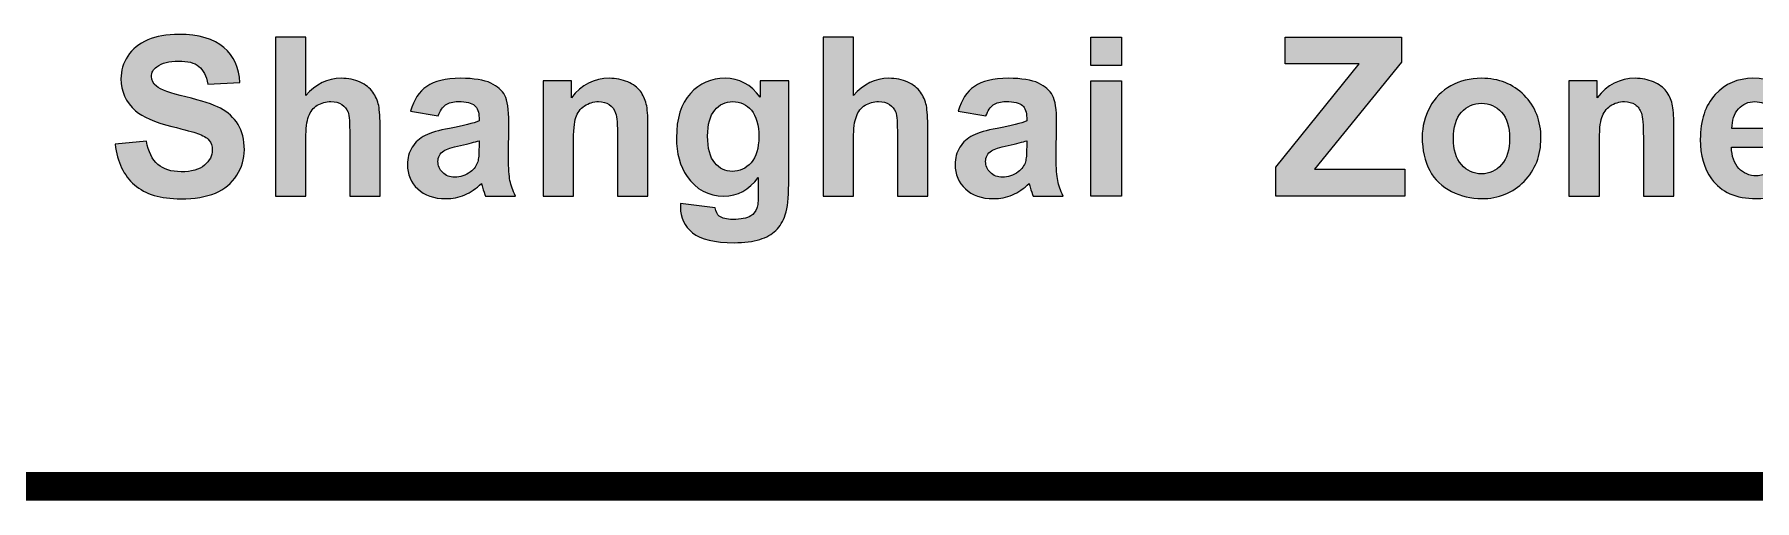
# Model space of a CAD drawing. Extents: x 148 to 221443, y -36682 to 6758.
# Drawn here: x 174735.9 to 175098.7, y -11770.8 to -11672.6 of the extents above; entities that cross this region are included whole.
import ezdxf

# ---------------------------------------------------------------- set-up
doc = ezdxf.new("R2010")
doc.units = 0
doc.header["$LTSCALE"] = 10
doc.header["$MEASUREMENT"] = 0
doc.layers.add('图层 1', color=7, linetype='Continuous')
doc.layers.add('图框层', color=7, linetype='Continuous', lineweight=15)

# ---------------------------------------------------------------- blocks, each defined once
blk = doc.blocks.new('block 6')
at = {"layer": '图层 1', "true_color": 0x0f208a}
h = blk.add_hatch(color=166, dxfattribs=at)
h.dxf.hatch_style = 2
edge = h.paths.add_edge_path()
edge.add_spline(control_points=[(83.022, -151.732), (83.022, -151.732), (83.369, -151.699), (83.369, -151.699), (83.389, -151.815), (83.432, -151.9), (83.496, -151.955), (83.559, -152.009), (83.645, -152.037), (83.754, -152.037), (83.868, -152.037), (83.955, -152.012), (84.013, -151.964), (84.071, -151.915), (84.1, -151.858), (84.1, -151.794), (84.1, -151.752), (84.088, -151.716), (84.063, -151.687), (84.039, -151.658), (83.996, -151.632), (83.935, -151.611), (83.893, -151.597), (83.798, -151.571), (83.65, -151.534), (83.459, -151.486), (83.325, -151.428), (83.248, -151.36), (83.14, -151.262), (83.086, -151.144), (83.086, -151.005), (83.086, -150.915), (83.111, -150.831), (83.162, -150.753), (83.213, -150.675), (83.287, -150.615), (83.383, -150.574), (83.478, -150.533), (83.594, -150.513), (83.729, -150.513), (83.951, -150.513), (84.117, -150.561), (84.229, -150.658), (84.341, -150.755), (84.4, -150.885), (84.405, -151.047), (84.405, -151.047), (84.049, -151.063), (84.049, -151.063), (84.034, -150.972), (84.001, -150.907), (83.951, -150.867), (83.901, -150.827), (83.826, -150.808), (83.726, -150.808), (83.622, -150.808), (83.541, -150.829), (83.483, -150.871), (83.445, -150.899), (83.426, -150.935), (83.426, -150.981), (83.426, -151.022), (83.444, -151.058), (83.479, -151.087), (83.524, -151.125), (83.633, -151.165), (83.806, -151.206), (83.98, -151.247), (84.108, -151.289), (84.191, -151.332), (84.274, -151.376), (84.339, -151.436), (84.386, -151.512), (84.432, -151.587), (84.456, -151.681), (84.456, -151.792), (84.456, -151.894), (84.428, -151.988), (84.372, -152.076), (84.315, -152.164), (84.236, -152.23), (84.134, -152.273), (84.031, -152.316), (83.903, -152.337), (83.75, -152.337), (83.527, -152.337), (83.356, -152.286), (83.236, -152.183), (83.117, -152.08), (83.046, -151.929), (83.022, -151.732)], knot_values=[0, 0, 0, 0, 1, 1, 1, 2, 2, 2, 3, 3, 3, 4, 4, 4, 5, 5, 5, 6, 6, 6, 7, 7, 7, 8, 8, 8, 9, 9, 9, 10, 10, 10, 11, 11, 11, 12, 12, 12, 13, 13, 13, 14, 14, 14, 15, 15, 15, 16, 16, 16, 17, 17, 17, 18, 18, 18, 19, 19, 19, 20, 20, 20, 21, 21, 21, 22, 22, 22, 23, 23, 23, 24, 24, 24, 25, 25, 25, 26, 26, 26, 27, 27, 27, 28, 28, 28, 29, 29, 29, 30, 30, 30, 30], degree=3, periodic=0)
h = blk.add_hatch(color=166, dxfattribs=at)
h.dxf.hatch_style = 2
edge = h.paths.add_edge_path()
edge.add_spline(control_points=[(85.139, -150.543), (85.139, -150.543), (85.139, -151.191), (85.139, -151.191), (85.248, -151.064), (85.378, -151), (85.53, -151), (85.608, -151), (85.678, -151.014), (85.74, -151.043), (85.803, -151.072), (85.85, -151.109), (85.882, -151.154), (85.913, -151.199), (85.935, -151.249), (85.947, -151.303), (85.958, -151.358), (85.964, -151.442), (85.964, -151.557), (85.964, -151.557), (85.964, -152.306), (85.964, -152.306), (85.964, -152.306), (85.626, -152.306), (85.626, -152.306), (85.626, -152.306), (85.626, -151.631), (85.626, -151.631), (85.626, -151.497), (85.62, -151.412), (85.607, -151.376), (85.594, -151.34), (85.571, -151.311), (85.539, -151.29), (85.506, -151.269), (85.466, -151.258), (85.417, -151.258), (85.361, -151.258), (85.31, -151.272), (85.266, -151.299), (85.222, -151.327), (85.19, -151.368), (85.169, -151.423), (85.149, -151.477), (85.139, -151.559), (85.139, -151.666), (85.139, -151.666), (85.139, -152.306), (85.139, -152.306), (85.139, -152.306), (84.801, -152.306), (84.801, -152.306), (84.801, -152.306), (84.801, -150.543), (84.801, -150.543), (84.801, -150.543), (85.139, -150.543), (85.139, -150.543)], knot_values=[0, 0, 0, 0, 1, 1, 1, 2, 2, 2, 3, 3, 3, 4, 4, 4, 5, 5, 5, 6, 6, 6, 7, 7, 7, 8, 8, 8, 9, 9, 9, 10, 10, 10, 11, 11, 11, 12, 12, 12, 13, 13, 13, 14, 14, 14, 15, 15, 15, 16, 16, 16, 17, 17, 17, 18, 18, 18, 19, 19, 19, 19], degree=3, periodic=0)
h = blk.add_hatch(color=166, dxfattribs=at)
h.dxf.hatch_style = 2
edge = h.paths.add_edge_path()
edge.add_spline(control_points=[(91.219, -150.543), (91.219, -150.543), (91.219, -151.191), (91.219, -151.191), (91.328, -151.064), (91.459, -151), (91.61, -151), (91.688, -151), (91.758, -151.014), (91.82, -151.043), (91.883, -151.072), (91.93, -151.109), (91.962, -151.154), (91.993, -151.199), (92.015, -151.249), (92.027, -151.303), (92.038, -151.358), (92.044, -151.442), (92.044, -151.557), (92.044, -151.557), (92.044, -152.306), (92.044, -152.306), (92.044, -152.306), (91.706, -152.306), (91.706, -152.306), (91.706, -152.306), (91.706, -151.631), (91.706, -151.631), (91.706, -151.497), (91.7, -151.412), (91.687, -151.376), (91.674, -151.34), (91.651, -151.311), (91.619, -151.29), (91.586, -151.269), (91.546, -151.258), (91.497, -151.258), (91.441, -151.258), (91.391, -151.272), (91.347, -151.299), (91.302, -151.327), (91.27, -151.368), (91.25, -151.423), (91.229, -151.477), (91.219, -151.559), (91.219, -151.666), (91.219, -151.666), (91.219, -152.306), (91.219, -152.306), (91.219, -152.306), (90.881, -152.306), (90.881, -152.306), (90.881, -152.306), (90.881, -150.543), (90.881, -150.543), (90.881, -150.543), (91.219, -150.543), (91.219, -150.543)], knot_values=[0, 0, 0, 0, 1, 1, 1, 2, 2, 2, 3, 3, 3, 4, 4, 4, 5, 5, 5, 6, 6, 6, 7, 7, 7, 8, 8, 8, 9, 9, 9, 10, 10, 10, 11, 11, 11, 12, 12, 12, 13, 13, 13, 14, 14, 14, 15, 15, 15, 16, 16, 16, 17, 17, 17, 18, 18, 18, 19, 19, 19, 19], degree=3, periodic=0)
h = blk.add_hatch(color=166, dxfattribs=at)
h.dxf.hatch_style = 2
h.paths.add_polyline_path([(93.855, -150.856), (93.855, -150.543), (94.193, -150.543), (94.193, -150.856)])
h.paths.add_polyline_path([(93.855, -152.306), (93.855, -151.029), (94.193, -151.029), (94.193, -152.306)])
h = blk.add_hatch(color=166, dxfattribs=at)
h.dxf.hatch_style = 2
h.paths.add_polyline_path([(95.906, -152.306), (95.906, -151.985), (96.832, -150.841), (96.01, -150.841), (96.01, -150.543), (97.301, -150.543), (97.301, -150.819), (96.335, -152.009), (97.338, -152.009), (97.338, -152.306)])
h = blk.add_hatch(color=166, dxfattribs=at)
h.dxf.hatch_style = 2
edge = h.paths.add_edge_path()
edge.add_spline(control_points=[(86.608, -151.418), (86.608, -151.418), (86.302, -151.363), (86.302, -151.363), (86.336, -151.24), (86.396, -151.148), (86.48, -151.089), (86.564, -151.03), (86.689, -151), (86.855, -151), (87.006, -151), (87.118, -151.018), (87.192, -151.053), (87.265, -151.089), (87.317, -151.134), (87.347, -151.189), (87.377, -151.244), (87.393, -151.345), (87.393, -151.492), (87.393, -151.492), (87.389, -151.886), (87.389, -151.886), (87.389, -151.998), (87.394, -152.081), (87.405, -152.135), (87.416, -152.188), (87.436, -152.245), (87.466, -152.306), (87.466, -152.306), (87.132, -152.306), (87.132, -152.306), (87.123, -152.284), (87.112, -152.25), (87.099, -152.206), (87.093, -152.186), (87.089, -152.173), (87.087, -152.166), (87.029, -152.223), (86.968, -152.265), (86.902, -152.293), (86.836, -152.321), (86.766, -152.335), (86.691, -152.335), (86.56, -152.335), (86.456, -152.299), (86.38, -152.228), (86.305, -152.156), (86.267, -152.066), (86.267, -151.957), (86.267, -151.885), (86.284, -151.821), (86.319, -151.764), (86.353, -151.708), (86.401, -151.664), (86.463, -151.634), (86.526, -151.604), (86.615, -151.578), (86.732, -151.555), (86.89, -151.526), (87, -151.498), (87.061, -151.473), (87.061, -151.473), (87.061, -151.439), (87.061, -151.439), (87.061, -151.374), (87.045, -151.328), (87.012, -151.3), (86.98, -151.272), (86.92, -151.258), (86.831, -151.258), (86.771, -151.258), (86.724, -151.27), (86.69, -151.294), (86.657, -151.318), (86.629, -151.359), (86.608, -151.418)], knot_values=[0, 0, 0, 0, 1, 1, 1, 2, 2, 2, 3, 3, 3, 4, 4, 4, 5, 5, 5, 6, 6, 6, 7, 7, 7, 8, 8, 8, 9, 9, 9, 10, 10, 10, 11, 11, 11, 12, 12, 12, 13, 13, 13, 14, 14, 14, 15, 15, 15, 16, 16, 16, 17, 17, 17, 18, 18, 18, 19, 19, 19, 20, 20, 20, 21, 21, 21, 22, 22, 22, 23, 23, 23, 24, 24, 24, 25, 25, 25, 25], degree=3, periodic=0)
edge = h.paths.add_edge_path()
edge.add_spline(control_points=[(87.061, -151.692), (87.017, -151.707), (86.949, -151.724), (86.855, -151.744), (86.761, -151.764), (86.7, -151.784), (86.671, -151.803), (86.627, -151.834), (86.605, -151.874), (86.605, -151.923), (86.605, -151.969), (86.622, -152.011), (86.658, -152.045), (86.693, -152.08), (86.738, -152.097), (86.792, -152.097), (86.853, -152.097), (86.911, -152.077), (86.967, -152.037), (87.008, -152.006), (87.034, -151.969), (87.047, -151.925), (87.056, -151.896), (87.061, -151.841), (87.061, -151.76), (87.061, -151.76), (87.061, -151.692), (87.061, -151.692)], knot_values=[0, 0, 0, 0, 1, 1, 1, 2, 2, 2, 3, 3, 3, 4, 4, 4, 5, 5, 5, 6, 6, 6, 7, 7, 7, 8, 8, 8, 9, 9, 9, 9], degree=3, periodic=0)
h = blk.add_hatch(color=166, dxfattribs=at)
h.dxf.hatch_style = 2
edge = h.paths.add_edge_path()
edge.add_spline(control_points=[(88.937, -152.306), (88.937, -152.306), (88.599, -152.306), (88.599, -152.306), (88.599, -152.306), (88.599, -151.654), (88.599, -151.654), (88.599, -151.516), (88.591, -151.427), (88.577, -151.386), (88.563, -151.346), (88.539, -151.315), (88.507, -151.292), (88.474, -151.27), (88.435, -151.258), (88.389, -151.258), (88.331, -151.258), (88.278, -151.274), (88.232, -151.307), (88.185, -151.339), (88.153, -151.381), (88.136, -151.434), (88.119, -151.487), (88.11, -151.585), (88.11, -151.728), (88.11, -151.728), (88.11, -152.306), (88.11, -152.306), (88.11, -152.306), (87.772, -152.306), (87.772, -152.306), (87.772, -152.306), (87.772, -151.029), (87.772, -151.029), (87.772, -151.029), (88.086, -151.029), (88.086, -151.029), (88.086, -151.029), (88.086, -151.216), (88.086, -151.216), (88.198, -151.072), (88.338, -151), (88.507, -151), (88.582, -151), (88.65, -151.013), (88.712, -151.04), (88.774, -151.067), (88.82, -151.101), (88.852, -151.143), (88.883, -151.185), (88.906, -151.232), (88.918, -151.285), (88.93, -151.338), (88.937, -151.413), (88.937, -151.512), (88.937, -151.512), (88.937, -152.306), (88.937, -152.306)], knot_values=[0, 0, 0, 0, 1, 1, 1, 2, 2, 2, 3, 3, 3, 4, 4, 4, 5, 5, 5, 6, 6, 6, 7, 7, 7, 8, 8, 8, 9, 9, 9, 10, 10, 10, 11, 11, 11, 12, 12, 12, 13, 13, 13, 14, 14, 14, 15, 15, 15, 16, 16, 16, 17, 17, 17, 18, 18, 18, 19, 19, 19, 19], degree=3, periodic=0)
h = blk.add_hatch(color=166, dxfattribs=at)
h.dxf.hatch_style = 2
edge = h.paths.add_edge_path()
edge.add_spline(control_points=[(89.297, -152.39), (89.297, -152.39), (89.683, -152.437), (89.683, -152.437), (89.69, -152.482), (89.705, -152.513), (89.728, -152.53), (89.76, -152.554), (89.811, -152.566), (89.879, -152.566), (89.968, -152.566), (90.034, -152.552), (90.078, -152.526), (90.108, -152.508), (90.13, -152.48), (90.145, -152.441), (90.156, -152.412), (90.161, -152.361), (90.161, -152.286), (90.161, -152.286), (90.161, -152.099), (90.161, -152.099), (90.06, -152.237), (89.932, -152.306), (89.778, -152.306), (89.607, -152.306), (89.471, -152.233), (89.371, -152.088), (89.292, -151.973), (89.253, -151.831), (89.253, -151.66), (89.253, -151.446), (89.304, -151.282), (89.407, -151.169), (89.51, -151.056), (89.638, -151), (89.792, -151), (89.95, -151), (90.08, -151.069), (90.182, -151.208), (90.182, -151.208), (90.182, -151.029), (90.182, -151.029), (90.182, -151.029), (90.499, -151.029), (90.499, -151.029), (90.499, -151.029), (90.499, -152.175), (90.499, -152.175), (90.499, -152.326), (90.486, -152.438), (90.461, -152.513), (90.437, -152.587), (90.402, -152.646), (90.357, -152.688), (90.312, -152.731), (90.252, -152.764), (90.177, -152.788), (90.102, -152.812), (90.007, -152.824), (89.893, -152.824), (89.676, -152.824), (89.523, -152.787), (89.432, -152.713), (89.341, -152.639), (89.296, -152.545), (89.296, -152.431), (89.296, -152.42), (89.297, -152.406), (89.297, -152.39)], knot_values=[0, 0, 0, 0, 1, 1, 1, 2, 2, 2, 3, 3, 3, 4, 4, 4, 5, 5, 5, 6, 6, 6, 7, 7, 7, 8, 8, 8, 9, 9, 9, 10, 10, 10, 11, 11, 11, 12, 12, 12, 13, 13, 13, 14, 14, 14, 15, 15, 15, 16, 16, 16, 17, 17, 17, 18, 18, 18, 19, 19, 19, 20, 20, 20, 21, 21, 21, 22, 22, 22, 23, 23, 23, 23], degree=3, periodic=0)
edge = h.paths.add_edge_path()
edge.add_spline(control_points=[(89.599, -151.641), (89.599, -151.776), (89.626, -151.876), (89.678, -151.938), (89.73, -152.002), (89.795, -152.033), (89.872, -152.033), (89.955, -152.033), (90.024, -152.001), (90.081, -151.936), (90.138, -151.872), (90.167, -151.776), (90.167, -151.649), (90.167, -151.517), (90.14, -151.419), (90.085, -151.355), (90.031, -151.291), (89.962, -151.258), (89.878, -151.258), (89.797, -151.258), (89.73, -151.29), (89.678, -151.353), (89.626, -151.416), (89.599, -151.512), (89.599, -151.641)], knot_values=[0, 0, 0, 0, 1, 1, 1, 2, 2, 2, 3, 3, 3, 4, 4, 4, 5, 5, 5, 6, 6, 6, 7, 7, 7, 8, 8, 8, 8], degree=3, periodic=0)
h = blk.add_hatch(color=166, dxfattribs=at)
h.dxf.hatch_style = 2
edge = h.paths.add_edge_path()
edge.add_spline(control_points=[(92.689, -151.418), (92.689, -151.418), (92.382, -151.363), (92.382, -151.363), (92.416, -151.24), (92.476, -151.148), (92.56, -151.089), (92.644, -151.03), (92.769, -151), (92.935, -151), (93.086, -151), (93.198, -151.018), (93.272, -151.053), (93.346, -151.089), (93.398, -151.134), (93.428, -151.189), (93.458, -151.244), (93.473, -151.345), (93.473, -151.492), (93.473, -151.492), (93.469, -151.886), (93.469, -151.886), (93.469, -151.998), (93.475, -152.081), (93.485, -152.135), (93.496, -152.188), (93.516, -152.245), (93.546, -152.306), (93.546, -152.306), (93.212, -152.306), (93.212, -152.306), (93.203, -152.284), (93.192, -152.25), (93.179, -152.206), (93.174, -152.186), (93.17, -152.173), (93.167, -152.166), (93.11, -152.223), (93.048, -152.265), (92.982, -152.293), (92.916, -152.321), (92.846, -152.335), (92.772, -152.335), (92.64, -152.335), (92.536, -152.299), (92.461, -152.228), (92.385, -152.156), (92.347, -152.066), (92.347, -151.957), (92.347, -151.885), (92.364, -151.821), (92.399, -151.764), (92.433, -151.708), (92.482, -151.664), (92.544, -151.634), (92.606, -151.604), (92.695, -151.578), (92.813, -151.555), (92.971, -151.526), (93.08, -151.498), (93.141, -151.473), (93.141, -151.473), (93.141, -151.439), (93.141, -151.439), (93.141, -151.374), (93.125, -151.328), (93.093, -151.3), (93.061, -151.272), (93, -151.258), (92.911, -151.258), (92.851, -151.258), (92.804, -151.27), (92.77, -151.294), (92.737, -151.318), (92.71, -151.359), (92.689, -151.418)], knot_values=[0, 0, 0, 0, 1, 1, 1, 2, 2, 2, 3, 3, 3, 4, 4, 4, 5, 5, 5, 6, 6, 6, 7, 7, 7, 8, 8, 8, 9, 9, 9, 10, 10, 10, 11, 11, 11, 12, 12, 12, 13, 13, 13, 14, 14, 14, 15, 15, 15, 16, 16, 16, 17, 17, 17, 18, 18, 18, 19, 19, 19, 20, 20, 20, 21, 21, 21, 22, 22, 22, 23, 23, 23, 24, 24, 24, 25, 25, 25, 25], degree=3, periodic=0)
edge = h.paths.add_edge_path()
edge.add_spline(control_points=[(93.141, -151.692), (93.098, -151.707), (93.029, -151.724), (92.935, -151.744), (92.841, -151.764), (92.78, -151.784), (92.751, -151.803), (92.707, -151.834), (92.685, -151.874), (92.685, -151.923), (92.685, -151.969), (92.703, -152.011), (92.738, -152.045), (92.773, -152.08), (92.818, -152.097), (92.873, -152.097), (92.934, -152.097), (92.992, -152.077), (93.047, -152.037), (93.088, -152.006), (93.115, -151.969), (93.128, -151.925), (93.136, -151.896), (93.141, -151.841), (93.141, -151.76), (93.141, -151.76), (93.141, -151.692), (93.141, -151.692)], knot_values=[0, 0, 0, 0, 1, 1, 1, 2, 2, 2, 3, 3, 3, 4, 4, 4, 5, 5, 5, 6, 6, 6, 7, 7, 7, 8, 8, 8, 9, 9, 9, 9], degree=3, periodic=0)
h = blk.add_hatch(color=166, dxfattribs=at)
h.dxf.hatch_style = 2
edge = h.paths.add_edge_path()
edge.add_spline(control_points=[(97.532, -151.649), (97.532, -151.537), (97.559, -151.428), (97.615, -151.323), (97.67, -151.218), (97.748, -151.138), (97.85, -151.083), (97.951, -151.027), (98.064, -151), (98.19, -151), (98.383, -151), (98.541, -151.063), (98.664, -151.188), (98.788, -151.313), (98.85, -151.472), (98.85, -151.664), (98.85, -151.857), (98.787, -152.017), (98.663, -152.144), (98.538, -152.271), (98.381, -152.335), (98.192, -152.335), (98.075, -152.335), (97.963, -152.308), (97.857, -152.255), (97.751, -152.203), (97.67, -152.125), (97.615, -152.023), (97.559, -151.92), (97.532, -151.796), (97.532, -151.649)], knot_values=[0, 0, 0, 0, 1, 1, 1, 2, 2, 2, 3, 3, 3, 4, 4, 4, 5, 5, 5, 6, 6, 6, 7, 7, 7, 8, 8, 8, 9, 9, 9, 10, 10, 10, 10], degree=3, periodic=0)
edge = h.paths.add_edge_path()
edge.add_spline(control_points=[(97.878, -151.668), (97.878, -151.794), (97.908, -151.891), (97.968, -151.958), (98.028, -152.026), (98.102, -152.06), (98.191, -152.06), (98.279, -152.06), (98.353, -152.026), (98.413, -151.958), (98.472, -151.891), (98.502, -151.793), (98.502, -151.665), (98.502, -151.54), (98.472, -151.444), (98.413, -151.376), (98.353, -151.309), (98.279, -151.276), (98.191, -151.276), (98.102, -151.276), (98.028, -151.309), (97.968, -151.376), (97.908, -151.444), (97.878, -151.541), (97.878, -151.668)], knot_values=[0, 0, 0, 0, 1, 1, 1, 2, 2, 2, 3, 3, 3, 4, 4, 4, 5, 5, 5, 6, 6, 6, 7, 7, 7, 8, 8, 8, 8], degree=3, periodic=0)
h = blk.add_hatch(color=166, dxfattribs=at)
h.dxf.hatch_style = 2
edge = h.paths.add_edge_path()
edge.add_spline(control_points=[(100.325, -152.306), (100.325, -152.306), (99.987, -152.306), (99.987, -152.306), (99.987, -152.306), (99.987, -151.654), (99.987, -151.654), (99.987, -151.516), (99.98, -151.427), (99.966, -151.386), (99.951, -151.346), (99.928, -151.315), (99.895, -151.292), (99.863, -151.27), (99.824, -151.258), (99.778, -151.258), (99.719, -151.258), (99.667, -151.274), (99.62, -151.307), (99.574, -151.339), (99.542, -151.381), (99.525, -151.434), (99.508, -151.487), (99.499, -151.585), (99.499, -151.728), (99.499, -151.728), (99.499, -152.306), (99.499, -152.306), (99.499, -152.306), (99.161, -152.306), (99.161, -152.306), (99.161, -152.306), (99.161, -151.029), (99.161, -151.029), (99.161, -151.029), (99.475, -151.029), (99.475, -151.029), (99.475, -151.029), (99.475, -151.216), (99.475, -151.216), (99.587, -151.072), (99.727, -151), (99.896, -151), (99.97, -151), (100.039, -151.013), (100.1, -151.04), (100.162, -151.067), (100.209, -151.101), (100.241, -151.143), (100.272, -151.185), (100.294, -151.232), (100.307, -151.285), (100.319, -151.338), (100.325, -151.413), (100.325, -151.512), (100.325, -151.512), (100.325, -152.306), (100.325, -152.306)], knot_values=[0, 0, 0, 0, 1, 1, 1, 2, 2, 2, 3, 3, 3, 4, 4, 4, 5, 5, 5, 6, 6, 6, 7, 7, 7, 8, 8, 8, 9, 9, 9, 10, 10, 10, 11, 11, 11, 12, 12, 12, 13, 13, 13, 14, 14, 14, 15, 15, 15, 16, 16, 16, 17, 17, 17, 18, 18, 18, 19, 19, 19, 19], degree=3, periodic=0)
h = blk.add_hatch(color=166, dxfattribs=at)
h.dxf.hatch_style = 2
edge = h.paths.add_edge_path()
edge.add_spline(control_points=[(101.457, -151.899), (101.457, -151.899), (101.794, -151.956), (101.794, -151.956), (101.75, -152.08), (101.682, -152.173), (101.589, -152.238), (101.495, -152.303), (101.378, -152.335), (101.238, -152.335), (101.016, -152.335), (100.852, -152.262), (100.745, -152.117), (100.661, -152.001), (100.619, -151.854), (100.619, -151.677), (100.619, -151.465), (100.674, -151.3), (100.785, -151.18), (100.895, -151.06), (101.035, -151), (101.204, -151), (101.394, -151), (101.544, -151.063), (101.654, -151.188), (101.764, -151.313), (101.817, -151.506), (101.812, -151.765), (101.812, -151.765), (100.965, -151.765), (100.965, -151.765), (100.967, -151.865), (100.995, -151.943), (101.047, -151.999), (101.099, -152.054), (101.164, -152.082), (101.242, -152.082), (101.295, -152.082), (101.339, -152.068), (101.375, -152.039), (101.411, -152.01), (101.438, -151.964), (101.457, -151.899)], knot_values=[0, 0, 0, 0, 1, 1, 1, 2, 2, 2, 3, 3, 3, 4, 4, 4, 5, 5, 5, 6, 6, 6, 7, 7, 7, 8, 8, 8, 9, 9, 9, 10, 10, 10, 11, 11, 11, 12, 12, 12, 13, 13, 13, 14, 14, 14, 14], degree=3, periodic=0)
edge = h.paths.add_edge_path()
edge.add_spline(control_points=[(101.476, -151.558), (101.474, -151.46), (101.448, -151.386), (101.4, -151.335), (101.352, -151.284), (101.294, -151.258), (101.225, -151.258), (101.151, -151.258), (101.09, -151.285), (101.042, -151.339), (100.994, -151.393), (100.97, -151.466), (100.971, -151.558), (100.971, -151.558), (101.476, -151.558), (101.476, -151.558)], knot_values=[0, 0, 0, 0, 1, 1, 1, 2, 2, 2, 3, 3, 3, 4, 4, 4, 5, 5, 5, 5], degree=3, periodic=0)
at = {"layer": '图层 1', "lineweight": 0}
for points in [[(93.855, -150.856), (93.855, -150.543), (94.193, -150.543), (94.193, -150.856), (93.855, -150.856)], [(95.906, -152.306), (95.906, -151.985), (96.832, -150.841), (96.01, -150.841), (96.01, -150.543), (97.301, -150.543), (97.301, -150.819), (96.335, -152.009), (97.338, -152.009), (97.338, -152.306), (95.906, -152.306)], [(93.855, -152.306), (93.855, -151.029), (94.193, -151.029), (94.193, -152.306), (93.855, -152.306)]]:
    blk.add_lwpolyline(points, dxfattribs=at)
for points, knots in [([(83.022, -151.732), (83.022, -151.732), (83.369, -151.699), (83.369, -151.699), (83.389, -151.815), (83.432, -151.9), (83.496, -151.955), (83.559, -152.009), (83.645, -152.037), (83.754, -152.037), (83.868, -152.037), (83.955, -152.012), (84.013, -151.964), (84.071, -151.915), (84.1, -151.858), (84.1, -151.794), (84.1, -151.752), (84.088, -151.716), (84.063, -151.687), (84.039, -151.658), (83.996, -151.632), (83.935, -151.611), (83.893, -151.597), (83.798, -151.571), (83.65, -151.534), (83.459, -151.486), (83.325, -151.428), (83.248, -151.36), (83.14, -151.262), (83.086, -151.144), (83.086, -151.005), (83.086, -150.915), (83.111, -150.831), (83.162, -150.753), (83.213, -150.675), (83.287, -150.615), (83.383, -150.574), (83.478, -150.533), (83.594, -150.513), (83.729, -150.513), (83.951, -150.513), (84.117, -150.561), (84.229, -150.658), (84.341, -150.755), (84.4, -150.885), (84.405, -151.047), (84.405, -151.047), (84.049, -151.063), (84.049, -151.063), (84.034, -150.972), (84.001, -150.907), (83.951, -150.867), (83.901, -150.827), (83.826, -150.808), (83.726, -150.808), (83.622, -150.808), (83.541, -150.829), (83.483, -150.871), (83.445, -150.899), (83.426, -150.935), (83.426, -150.981), (83.426, -151.022), (83.444, -151.058), (83.479, -151.087), (83.524, -151.125), (83.633, -151.165), (83.806, -151.206), (83.98, -151.247), (84.108, -151.289), (84.191, -151.332), (84.274, -151.376), (84.339, -151.436), (84.386, -151.512), (84.432, -151.587), (84.456, -151.681), (84.456, -151.792), (84.456, -151.894), (84.428, -151.988), (84.372, -152.076), (84.315, -152.164), (84.236, -152.23), (84.134, -152.273), (84.031, -152.316), (83.903, -152.337), (83.75, -152.337), (83.527, -152.337), (83.356, -152.286), (83.236, -152.183), (83.117, -152.08), (83.046, -151.929), (83.022, -151.732)], [0, 0, 0, 0, 1, 1, 1, 2, 2, 2, 3, 3, 3, 4, 4, 4, 5, 5, 5, 6, 6, 6, 7, 7, 7, 8, 8, 8, 9, 9, 9, 10, 10, 10, 11, 11, 11, 12, 12, 12, 13, 13, 13, 14, 14, 14, 15, 15, 15, 16, 16, 16, 17, 17, 17, 18, 18, 18, 19, 19, 19, 20, 20, 20, 21, 21, 21, 22, 22, 22, 23, 23, 23, 24, 24, 24, 25, 25, 25, 26, 26, 26, 27, 27, 27, 28, 28, 28, 29, 29, 29, 30, 30, 30, 30]), ([(85.139, -150.543), (85.139, -150.543), (85.139, -151.191), (85.139, -151.191), (85.248, -151.064), (85.378, -151), (85.53, -151), (85.608, -151), (85.678, -151.014), (85.74, -151.043), (85.803, -151.072), (85.85, -151.109), (85.882, -151.154), (85.913, -151.199), (85.935, -151.249), (85.947, -151.303), (85.958, -151.358), (85.964, -151.442), (85.964, -151.557), (85.964, -151.557), (85.964, -152.306), (85.964, -152.306), (85.964, -152.306), (85.626, -152.306), (85.626, -152.306), (85.626, -152.306), (85.626, -151.631), (85.626, -151.631), (85.626, -151.497), (85.62, -151.412), (85.607, -151.376), (85.594, -151.34), (85.571, -151.311), (85.539, -151.29), (85.506, -151.269), (85.466, -151.258), (85.417, -151.258), (85.361, -151.258), (85.31, -151.272), (85.266, -151.299), (85.222, -151.327), (85.19, -151.368), (85.169, -151.423), (85.149, -151.477), (85.139, -151.559), (85.139, -151.666), (85.139, -151.666), (85.139, -152.306), (85.139, -152.306), (85.139, -152.306), (84.801, -152.306), (84.801, -152.306), (84.801, -152.306), (84.801, -150.543), (84.801, -150.543), (84.801, -150.543), (85.139, -150.543), (85.139, -150.543)], [0, 0, 0, 0, 1, 1, 1, 2, 2, 2, 3, 3, 3, 4, 4, 4, 5, 5, 5, 6, 6, 6, 7, 7, 7, 8, 8, 8, 9, 9, 9, 10, 10, 10, 11, 11, 11, 12, 12, 12, 13, 13, 13, 14, 14, 14, 15, 15, 15, 16, 16, 16, 17, 17, 17, 18, 18, 18, 19, 19, 19, 19]), ([(91.219, -150.543), (91.219, -150.543), (91.219, -151.191), (91.219, -151.191), (91.328, -151.064), (91.459, -151), (91.61, -151), (91.688, -151), (91.758, -151.014), (91.82, -151.043), (91.883, -151.072), (91.93, -151.109), (91.962, -151.154), (91.993, -151.199), (92.015, -151.249), (92.027, -151.303), (92.038, -151.358), (92.044, -151.442), (92.044, -151.557), (92.044, -151.557), (92.044, -152.306), (92.044, -152.306), (92.044, -152.306), (91.706, -152.306), (91.706, -152.306), (91.706, -152.306), (91.706, -151.631), (91.706, -151.631), (91.706, -151.497), (91.7, -151.412), (91.687, -151.376), (91.674, -151.34), (91.651, -151.311), (91.619, -151.29), (91.586, -151.269), (91.546, -151.258), (91.497, -151.258), (91.441, -151.258), (91.391, -151.272), (91.347, -151.299), (91.302, -151.327), (91.27, -151.368), (91.25, -151.423), (91.229, -151.477), (91.219, -151.559), (91.219, -151.666), (91.219, -151.666), (91.219, -152.306), (91.219, -152.306), (91.219, -152.306), (90.881, -152.306), (90.881, -152.306), (90.881, -152.306), (90.881, -150.543), (90.881, -150.543), (90.881, -150.543), (91.219, -150.543), (91.219, -150.543)], [0, 0, 0, 0, 1, 1, 1, 2, 2, 2, 3, 3, 3, 4, 4, 4, 5, 5, 5, 6, 6, 6, 7, 7, 7, 8, 8, 8, 9, 9, 9, 10, 10, 10, 11, 11, 11, 12, 12, 12, 13, 13, 13, 14, 14, 14, 15, 15, 15, 16, 16, 16, 17, 17, 17, 18, 18, 18, 19, 19, 19, 19]), ([(86.608, -151.418), (86.608, -151.418), (86.302, -151.363), (86.302, -151.363), (86.336, -151.24), (86.396, -151.148), (86.48, -151.089), (86.564, -151.03), (86.689, -151), (86.855, -151), (87.006, -151), (87.118, -151.018), (87.192, -151.053), (87.265, -151.089), (87.317, -151.134), (87.347, -151.189), (87.377, -151.244), (87.393, -151.345), (87.393, -151.492), (87.393, -151.492), (87.389, -151.886), (87.389, -151.886), (87.389, -151.998), (87.394, -152.081), (87.405, -152.135), (87.416, -152.188), (87.436, -152.245), (87.466, -152.306), (87.466, -152.306), (87.132, -152.306), (87.132, -152.306), (87.123, -152.284), (87.112, -152.25), (87.099, -152.206), (87.093, -152.186), (87.089, -152.173), (87.087, -152.166), (87.029, -152.223), (86.968, -152.265), (86.902, -152.293), (86.836, -152.321), (86.766, -152.335), (86.691, -152.335), (86.56, -152.335), (86.456, -152.299), (86.38, -152.228), (86.305, -152.156), (86.267, -152.066), (86.267, -151.957), (86.267, -151.885), (86.284, -151.821), (86.319, -151.764), (86.353, -151.708), (86.401, -151.664), (86.463, -151.634), (86.526, -151.604), (86.615, -151.578), (86.732, -151.555), (86.89, -151.526), (87, -151.498), (87.061, -151.473), (87.061, -151.473), (87.061, -151.439), (87.061, -151.439), (87.061, -151.374), (87.045, -151.328), (87.012, -151.3), (86.98, -151.272), (86.92, -151.258), (86.831, -151.258), (86.771, -151.258), (86.724, -151.27), (86.69, -151.294), (86.657, -151.318), (86.629, -151.359), (86.608, -151.418)], [0, 0, 0, 0, 1, 1, 1, 2, 2, 2, 3, 3, 3, 4, 4, 4, 5, 5, 5, 6, 6, 6, 7, 7, 7, 8, 8, 8, 9, 9, 9, 10, 10, 10, 11, 11, 11, 12, 12, 12, 13, 13, 13, 14, 14, 14, 15, 15, 15, 16, 16, 16, 17, 17, 17, 18, 18, 18, 19, 19, 19, 20, 20, 20, 21, 21, 21, 22, 22, 22, 23, 23, 23, 24, 24, 24, 25, 25, 25, 25]), ([(88.937, -152.306), (88.937, -152.306), (88.599, -152.306), (88.599, -152.306), (88.599, -152.306), (88.599, -151.654), (88.599, -151.654), (88.599, -151.516), (88.591, -151.427), (88.577, -151.386), (88.563, -151.346), (88.539, -151.315), (88.507, -151.292), (88.474, -151.27), (88.435, -151.258), (88.389, -151.258), (88.331, -151.258), (88.278, -151.274), (88.232, -151.307), (88.185, -151.339), (88.153, -151.381), (88.136, -151.434), (88.119, -151.487), (88.11, -151.585), (88.11, -151.728), (88.11, -151.728), (88.11, -152.306), (88.11, -152.306), (88.11, -152.306), (87.772, -152.306), (87.772, -152.306), (87.772, -152.306), (87.772, -151.029), (87.772, -151.029), (87.772, -151.029), (88.086, -151.029), (88.086, -151.029), (88.086, -151.029), (88.086, -151.216), (88.086, -151.216), (88.198, -151.072), (88.338, -151), (88.507, -151), (88.582, -151), (88.65, -151.013), (88.712, -151.04), (88.774, -151.067), (88.82, -151.101), (88.852, -151.143), (88.883, -151.185), (88.906, -151.232), (88.918, -151.285), (88.93, -151.338), (88.937, -151.413), (88.937, -151.512), (88.937, -151.512), (88.937, -152.306), (88.937, -152.306)], [0, 0, 0, 0, 1, 1, 1, 2, 2, 2, 3, 3, 3, 4, 4, 4, 5, 5, 5, 6, 6, 6, 7, 7, 7, 8, 8, 8, 9, 9, 9, 10, 10, 10, 11, 11, 11, 12, 12, 12, 13, 13, 13, 14, 14, 14, 15, 15, 15, 16, 16, 16, 17, 17, 17, 18, 18, 18, 19, 19, 19, 19]), ([(89.297, -152.39), (89.297, -152.39), (89.683, -152.437), (89.683, -152.437), (89.69, -152.482), (89.705, -152.513), (89.728, -152.53), (89.76, -152.554), (89.811, -152.566), (89.879, -152.566), (89.968, -152.566), (90.034, -152.552), (90.078, -152.526), (90.108, -152.508), (90.13, -152.48), (90.145, -152.441), (90.156, -152.412), (90.161, -152.361), (90.161, -152.286), (90.161, -152.286), (90.161, -152.099), (90.161, -152.099), (90.06, -152.237), (89.932, -152.306), (89.778, -152.306), (89.607, -152.306), (89.471, -152.233), (89.371, -152.088), (89.292, -151.973), (89.253, -151.831), (89.253, -151.66), (89.253, -151.446), (89.304, -151.282), (89.407, -151.169), (89.51, -151.056), (89.638, -151), (89.792, -151), (89.95, -151), (90.08, -151.069), (90.182, -151.208), (90.182, -151.208), (90.182, -151.029), (90.182, -151.029), (90.182, -151.029), (90.499, -151.029), (90.499, -151.029), (90.499, -151.029), (90.499, -152.175), (90.499, -152.175), (90.499, -152.326), (90.486, -152.438), (90.461, -152.513), (90.437, -152.587), (90.402, -152.646), (90.357, -152.688), (90.312, -152.731), (90.252, -152.764), (90.177, -152.788), (90.102, -152.812), (90.007, -152.824), (89.893, -152.824), (89.676, -152.824), (89.523, -152.787), (89.432, -152.713), (89.341, -152.639), (89.296, -152.545), (89.296, -152.431), (89.296, -152.42), (89.297, -152.406), (89.297, -152.39)], [0, 0, 0, 0, 1, 1, 1, 2, 2, 2, 3, 3, 3, 4, 4, 4, 5, 5, 5, 6, 6, 6, 7, 7, 7, 8, 8, 8, 9, 9, 9, 10, 10, 10, 11, 11, 11, 12, 12, 12, 13, 13, 13, 14, 14, 14, 15, 15, 15, 16, 16, 16, 17, 17, 17, 18, 18, 18, 19, 19, 19, 20, 20, 20, 21, 21, 21, 22, 22, 22, 23, 23, 23, 23]), ([(92.689, -151.418), (92.689, -151.418), (92.382, -151.363), (92.382, -151.363), (92.416, -151.24), (92.476, -151.148), (92.56, -151.089), (92.644, -151.03), (92.769, -151), (92.935, -151), (93.086, -151), (93.198, -151.018), (93.272, -151.053), (93.346, -151.089), (93.398, -151.134), (93.428, -151.189), (93.458, -151.244), (93.473, -151.345), (93.473, -151.492), (93.473, -151.492), (93.469, -151.886), (93.469, -151.886), (93.469, -151.998), (93.475, -152.081), (93.485, -152.135), (93.496, -152.188), (93.516, -152.245), (93.546, -152.306), (93.546, -152.306), (93.212, -152.306), (93.212, -152.306), (93.203, -152.284), (93.192, -152.25), (93.179, -152.206), (93.174, -152.186), (93.17, -152.173), (93.167, -152.166), (93.11, -152.223), (93.048, -152.265), (92.982, -152.293), (92.916, -152.321), (92.846, -152.335), (92.772, -152.335), (92.64, -152.335), (92.536, -152.299), (92.461, -152.228), (92.385, -152.156), (92.347, -152.066), (92.347, -151.957), (92.347, -151.885), (92.364, -151.821), (92.399, -151.764), (92.433, -151.708), (92.482, -151.664), (92.544, -151.634), (92.606, -151.604), (92.695, -151.578), (92.813, -151.555), (92.971, -151.526), (93.08, -151.498), (93.141, -151.473), (93.141, -151.473), (93.141, -151.439), (93.141, -151.439), (93.141, -151.374), (93.125, -151.328), (93.093, -151.3), (93.061, -151.272), (93, -151.258), (92.911, -151.258), (92.851, -151.258), (92.804, -151.27), (92.77, -151.294), (92.737, -151.318), (92.71, -151.359), (92.689, -151.418)], [0, 0, 0, 0, 1, 1, 1, 2, 2, 2, 3, 3, 3, 4, 4, 4, 5, 5, 5, 6, 6, 6, 7, 7, 7, 8, 8, 8, 9, 9, 9, 10, 10, 10, 11, 11, 11, 12, 12, 12, 13, 13, 13, 14, 14, 14, 15, 15, 15, 16, 16, 16, 17, 17, 17, 18, 18, 18, 19, 19, 19, 20, 20, 20, 21, 21, 21, 22, 22, 22, 23, 23, 23, 24, 24, 24, 25, 25, 25, 25]), ([(97.532, -151.649), (97.532, -151.537), (97.559, -151.428), (97.615, -151.323), (97.67, -151.218), (97.748, -151.138), (97.85, -151.083), (97.951, -151.027), (98.064, -151), (98.19, -151), (98.383, -151), (98.541, -151.063), (98.664, -151.188), (98.788, -151.313), (98.85, -151.472), (98.85, -151.664), (98.85, -151.857), (98.787, -152.017), (98.663, -152.144), (98.538, -152.271), (98.381, -152.335), (98.192, -152.335), (98.075, -152.335), (97.963, -152.308), (97.857, -152.255), (97.751, -152.203), (97.67, -152.125), (97.615, -152.023), (97.559, -151.92), (97.532, -151.796), (97.532, -151.649)], [0, 0, 0, 0, 1, 1, 1, 2, 2, 2, 3, 3, 3, 4, 4, 4, 5, 5, 5, 6, 6, 6, 7, 7, 7, 8, 8, 8, 9, 9, 9, 10, 10, 10, 10]), ([(100.325, -152.306), (100.325, -152.306), (99.987, -152.306), (99.987, -152.306), (99.987, -152.306), (99.987, -151.654), (99.987, -151.654), (99.987, -151.516), (99.98, -151.427), (99.966, -151.386), (99.951, -151.346), (99.928, -151.315), (99.895, -151.292), (99.863, -151.27), (99.824, -151.258), (99.778, -151.258), (99.719, -151.258), (99.667, -151.274), (99.62, -151.307), (99.574, -151.339), (99.542, -151.381), (99.525, -151.434), (99.508, -151.487), (99.499, -151.585), (99.499, -151.728), (99.499, -151.728), (99.499, -152.306), (99.499, -152.306), (99.499, -152.306), (99.161, -152.306), (99.161, -152.306), (99.161, -152.306), (99.161, -151.029), (99.161, -151.029), (99.161, -151.029), (99.475, -151.029), (99.475, -151.029), (99.475, -151.029), (99.475, -151.216), (99.475, -151.216), (99.587, -151.072), (99.727, -151), (99.896, -151), (99.97, -151), (100.039, -151.013), (100.1, -151.04), (100.162, -151.067), (100.209, -151.101), (100.241, -151.143), (100.272, -151.185), (100.294, -151.232), (100.307, -151.285), (100.319, -151.338), (100.325, -151.413), (100.325, -151.512), (100.325, -151.512), (100.325, -152.306), (100.325, -152.306)], [0, 0, 0, 0, 1, 1, 1, 2, 2, 2, 3, 3, 3, 4, 4, 4, 5, 5, 5, 6, 6, 6, 7, 7, 7, 8, 8, 8, 9, 9, 9, 10, 10, 10, 11, 11, 11, 12, 12, 12, 13, 13, 13, 14, 14, 14, 15, 15, 15, 16, 16, 16, 17, 17, 17, 18, 18, 18, 19, 19, 19, 19]), ([(101.457, -151.899), (101.457, -151.899), (101.794, -151.956), (101.794, -151.956), (101.75, -152.08), (101.682, -152.173), (101.589, -152.238), (101.495, -152.303), (101.378, -152.335), (101.238, -152.335), (101.016, -152.335), (100.852, -152.262), (100.745, -152.117), (100.661, -152.001), (100.619, -151.854), (100.619, -151.677), (100.619, -151.465), (100.674, -151.3), (100.785, -151.18), (100.895, -151.06), (101.035, -151), (101.204, -151), (101.394, -151), (101.544, -151.063), (101.654, -151.188), (101.764, -151.313), (101.817, -151.506), (101.812, -151.765), (101.812, -151.765), (100.965, -151.765), (100.965, -151.765), (100.967, -151.865), (100.995, -151.943), (101.047, -151.999), (101.099, -152.054), (101.164, -152.082), (101.242, -152.082), (101.295, -152.082), (101.339, -152.068), (101.375, -152.039), (101.411, -152.01), (101.438, -151.964), (101.457, -151.899)], [0, 0, 0, 0, 1, 1, 1, 2, 2, 2, 3, 3, 3, 4, 4, 4, 5, 5, 5, 6, 6, 6, 7, 7, 7, 8, 8, 8, 9, 9, 9, 10, 10, 10, 11, 11, 11, 12, 12, 12, 13, 13, 13, 14, 14, 14, 14]), ([(89.599, -151.641), (89.599, -151.776), (89.626, -151.876), (89.678, -151.938), (89.73, -152.002), (89.795, -152.033), (89.872, -152.033), (89.955, -152.033), (90.024, -152.001), (90.081, -151.936), (90.138, -151.872), (90.167, -151.776), (90.167, -151.649), (90.167, -151.517), (90.14, -151.419), (90.085, -151.355), (90.031, -151.291), (89.962, -151.258), (89.878, -151.258), (89.797, -151.258), (89.73, -151.29), (89.678, -151.353), (89.626, -151.416), (89.599, -151.512), (89.599, -151.641)], [0, 0, 0, 0, 1, 1, 1, 2, 2, 2, 3, 3, 3, 4, 4, 4, 5, 5, 5, 6, 6, 6, 7, 7, 7, 8, 8, 8, 8]), ([(97.878, -151.668), (97.878, -151.794), (97.908, -151.891), (97.968, -151.958), (98.028, -152.026), (98.102, -152.06), (98.191, -152.06), (98.279, -152.06), (98.353, -152.026), (98.413, -151.958), (98.472, -151.891), (98.502, -151.793), (98.502, -151.665), (98.502, -151.54), (98.472, -151.444), (98.413, -151.376), (98.353, -151.309), (98.279, -151.276), (98.191, -151.276), (98.102, -151.276), (98.028, -151.309), (97.968, -151.376), (97.908, -151.444), (97.878, -151.541), (97.878, -151.668)], [0, 0, 0, 0, 1, 1, 1, 2, 2, 2, 3, 3, 3, 4, 4, 4, 5, 5, 5, 6, 6, 6, 7, 7, 7, 8, 8, 8, 8]), ([(101.476, -151.558), (101.474, -151.46), (101.448, -151.386), (101.4, -151.335), (101.352, -151.284), (101.294, -151.258), (101.225, -151.258), (101.151, -151.258), (101.09, -151.285), (101.042, -151.339), (100.994, -151.393), (100.97, -151.466), (100.971, -151.558), (100.971, -151.558), (101.476, -151.558), (101.476, -151.558)], [0, 0, 0, 0, 1, 1, 1, 2, 2, 2, 3, 3, 3, 4, 4, 4, 5, 5, 5, 5]), ([(87.061, -151.692), (87.017, -151.707), (86.949, -151.724), (86.855, -151.744), (86.761, -151.764), (86.7, -151.784), (86.671, -151.803), (86.627, -151.834), (86.605, -151.874), (86.605, -151.923), (86.605, -151.969), (86.622, -152.011), (86.658, -152.045), (86.693, -152.08), (86.738, -152.097), (86.792, -152.097), (86.853, -152.097), (86.911, -152.077), (86.967, -152.037), (87.008, -152.006), (87.034, -151.969), (87.047, -151.925), (87.056, -151.896), (87.061, -151.841), (87.061, -151.76), (87.061, -151.76), (87.061, -151.692), (87.061, -151.692)], [0, 0, 0, 0, 1, 1, 1, 2, 2, 2, 3, 3, 3, 4, 4, 4, 5, 5, 5, 6, 6, 6, 7, 7, 7, 8, 8, 8, 9, 9, 9, 9]), ([(93.141, -151.692), (93.098, -151.707), (93.029, -151.724), (92.935, -151.744), (92.841, -151.764), (92.78, -151.784), (92.751, -151.803), (92.707, -151.834), (92.685, -151.874), (92.685, -151.923), (92.685, -151.969), (92.703, -152.011), (92.738, -152.045), (92.773, -152.08), (92.818, -152.097), (92.873, -152.097), (92.934, -152.097), (92.992, -152.077), (93.047, -152.037), (93.088, -152.006), (93.115, -151.969), (93.128, -151.925), (93.136, -151.896), (93.141, -151.841), (93.141, -151.76), (93.141, -151.76), (93.141, -151.692), (93.141, -151.692)], [0, 0, 0, 0, 1, 1, 1, 2, 2, 2, 3, 3, 3, 4, 4, 4, 5, 5, 5, 6, 6, 6, 7, 7, 7, 8, 8, 8, 9, 9, 9, 9])]:
    blk.add_open_spline(points, degree=3, knots=knots, dxfattribs=at)
blk = doc.blocks.new('block 4')
at = {"layer": '图层 1'}
blk.add_blockref('block 6', (0, 0), dxfattribs=at)
blk = doc.blocks.new('block 2')
at = {"layer": '图层 1'}
blk.add_blockref('block 4', (0, 0), dxfattribs=at)

msp = doc.modelspace()

# ---------------------------------------------------------------- linework, layer by layer
at = {"layer": '图框层', "const_width": 6}
msp.add_lwpolyline([(174123.0569, -11767.8391), (177723.0569, -11767.8391)], dxfattribs=at)

# ---------------------------------------------------------------- block references
at = {"layer": '图层 1', "xscale": 19, "yscale": 19, "zscale": 19}
msp.add_blockref('block 2', (173175.5167, -8812.8137), dxfattribs=at)

doc.saveas('drawing.dxf')
